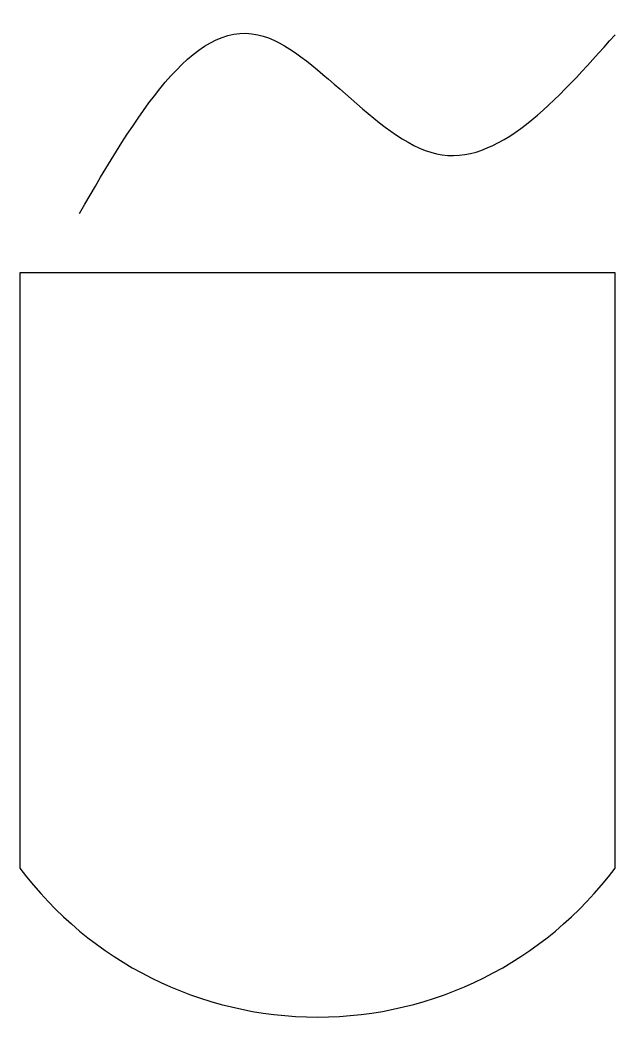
# Model space of a CAD drawing. Header units: metres. Extents: x 10 to 30, y 5 to 38.5.
import ezdxf

# ---------------------------------------------------------------- set-up
doc = ezdxf.new("R2010")
doc.units = ezdxf.units.M

msp = doc.modelspace()

# ---------------------------------------------------------------- linework, layer by layer
msp.add_lwpolyline([(10, 10, 0.5), (30, 10), (30, 30), (10, 30)], format="xyb", close=True)
msp.add_spline([(12, 32), (18, 38), (24, 34), (30, 38)], degree=3)

doc.saveas('drawing.dxf')
